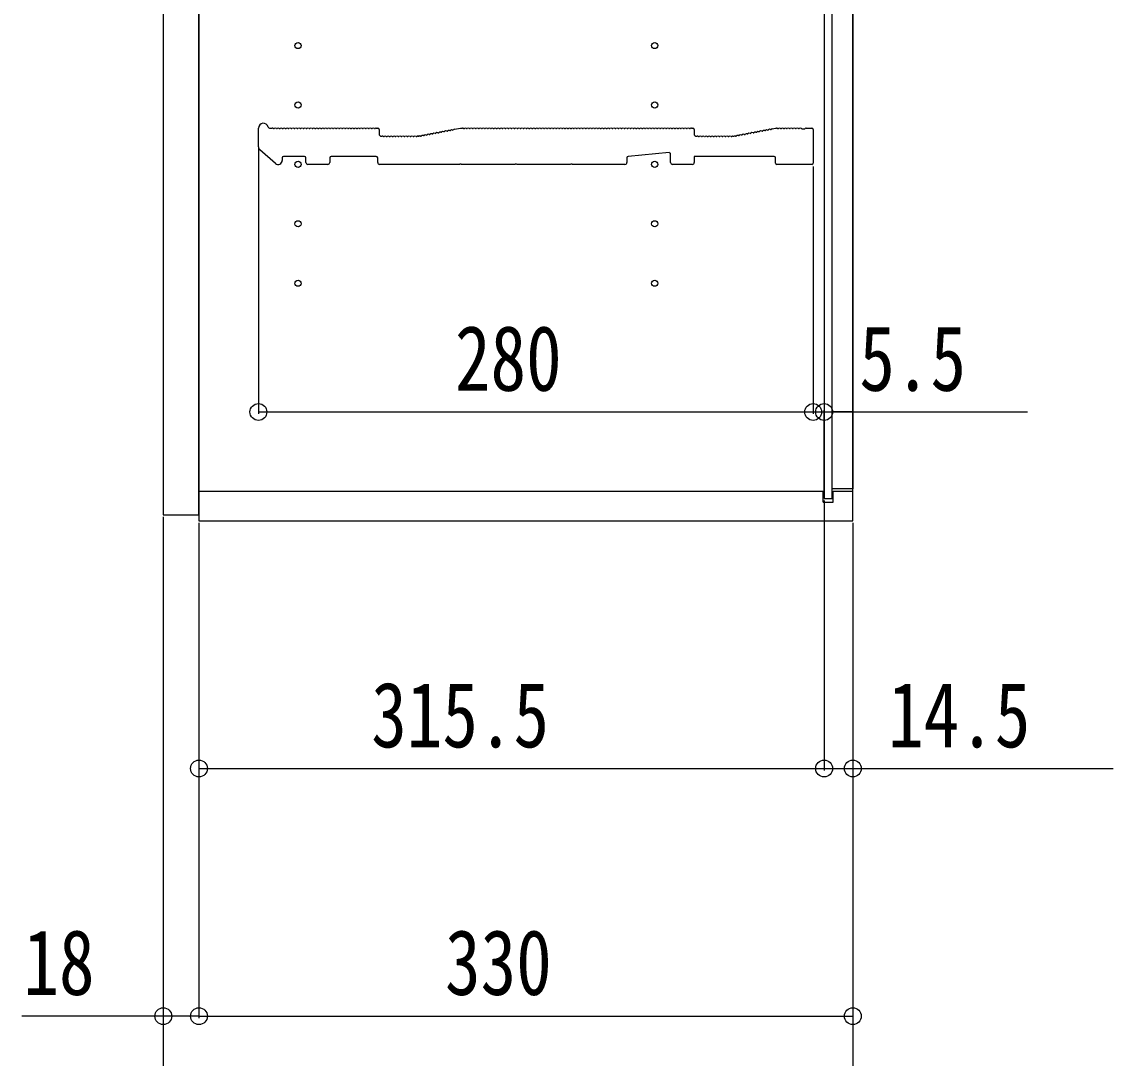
# Model space of a CAD drawing. Units: millimetres, scale not verified. Extents: x -4205 to 4205, y -2970 to 2970.
# Drawn here: x -825 to -275, y -1982 to -1459 of the extents above; entities that cross this region are included whole.
import ezdxf
from ezdxf.enums import TextEntityAlignment as Align

# ---------------------------------------------------------------- set-up
doc = ezdxf.new("R2010")
doc.units = ezdxf.units.MM
doc.header["$LTSCALE"] = 20
for name, color, linetype in [('0-2_YKK_11', 7, 'Continuous'), ('0-3_YKK_12', 2, 'Continuous'), ('0-5_YKK_D', 6, 'Continuous')]:
    doc.layers.add(name, color=color, linetype=linetype)
doc.styles.add('ＭＳ ゴシック', font='')
doc.styles.get('ＭＳ ゴシック').set_extended_font_data('MS Gothic')

msp = doc.modelspace()

# ---------------------------------------------------------------- linework, layer by layer
at = {"layer": '0-2_YKK_11'}
for p, q in [((-705.98, -1521.89), (-705.98, -1512.5)), ((-700.36, -1512.5), (-698.98, -1512.5)), ((-698.42, -1512.7), (-698.04, -1512.7)), ((-696.92, -1512.7), (-696.54, -1512.7)), ((-695.42, -1512.7), (-695.04, -1512.7)), ((-693.92, -1512.7), (-693.54, -1512.7)), ((-692.42, -1512.7), (-692.04, -1512.7)), ((-690.92, -1512.7), (-690.54, -1512.7)), ((-689.42, -1512.7), (-689.04, -1512.7)), ((-687.92, -1512.7), (-687.54, -1512.7)), ((-686.42, -1512.7), (-686.04, -1512.7)), ((-684.92, -1512.7), (-684.54, -1512.7)), ((-683.42, -1512.7), (-683.04, -1512.7)), ((-681.92, -1512.7), (-681.54, -1512.7)), ((-680.42, -1512.7), (-680.04, -1512.7)), ((-678.92, -1512.7), (-678.54, -1512.7)), ((-677.42, -1512.7), (-677.04, -1512.7)), ((-675.92, -1512.7), (-675.54, -1512.7)), ((-674.42, -1512.7), (-674.04, -1512.7)), ((-672.92, -1512.7), (-672.54, -1512.7)), ((-671.42, -1512.7), (-671.04, -1512.7)), ((-669.92, -1512.7), (-669.54, -1512.7)), ((-668.42, -1512.7), (-668.04, -1512.7)), ((-666.92, -1512.7), (-666.54, -1512.7)), ((-665.42, -1512.7), (-665.04, -1512.7)), ((-663.92, -1512.7), (-663.54, -1512.7)), ((-662.42, -1512.7), (-662.04, -1512.7)), ((-660.92, -1512.7), (-660.54, -1512.7)), ((-659.42, -1512.7), (-659.04, -1512.7)), ((-657.92, -1512.7), (-657.54, -1512.7)), ((-656.42, -1512.7), (-656.04, -1512.7)), ((-654.92, -1512.7), (-654.54, -1512.7)), ((-653.42, -1512.7), (-653.04, -1512.7)), ((-651.92, -1512.7), (-651.54, -1512.7)), ((-650.42, -1512.7), (-650.04, -1512.7)), ((-648.92, -1512.7), (-648.54, -1512.7)), ((-647.42, -1512.7), (-647.04, -1512.7)), ((-646.48, -1512.5), (-645.68, -1512.5)), ((-644.98, -1513.2), (-644.98, -1515.8)), ((-613.87, -1514.59), (-613.5, -1514.52)), ((-612.4, -1514.31), (-612.03, -1514.24)), ((-610.93, -1514.03), (-610.55, -1513.96)), ((-609.45, -1513.75), (-609.08, -1513.68)), ((-607.98, -1513.47), (-607.61, -1513.39)), ((-602.42, -1512.7), (-602.04, -1512.7)), ((-600.92, -1512.7), (-600.54, -1512.7)), ((-599.42, -1512.7), (-599.04, -1512.7)), ((-597.92, -1512.7), (-597.54, -1512.7)), ((-596.42, -1512.7), (-596.04, -1512.7)), ((-594.92, -1512.7), (-594.54, -1512.7)), ((-593.42, -1512.7), (-593.04, -1512.7)), ((-591.92, -1512.7), (-591.54, -1512.7)), ((-590.42, -1512.7), (-590.04, -1512.7)), ((-588.92, -1512.7), (-588.54, -1512.7)), ((-587.42, -1512.7), (-587.04, -1512.7)), ((-585.92, -1512.7), (-585.54, -1512.7)), ((-584.42, -1512.7), (-584.04, -1512.7)), ((-582.92, -1512.7), (-582.54, -1512.7)), ((-581.42, -1512.7), (-581.04, -1512.7)), ((-579.92, -1512.7), (-579.54, -1512.7)), ((-578.42, -1512.7), (-578.04, -1512.7)), ((-576.92, -1512.7), (-576.54, -1512.7)), ((-575.42, -1512.7), (-575.04, -1512.7)), ((-573.92, -1512.7), (-573.54, -1512.7)), ((-572.42, -1512.7), (-572.04, -1512.7)), ((-570.92, -1512.7), (-570.54, -1512.7)), ((-569.42, -1512.7), (-569.04, -1512.7)), ((-567.92, -1512.7), (-567.54, -1512.7)), ((-566.42, -1512.7), (-566.04, -1512.7)), ((-564.92, -1512.7), (-564.54, -1512.7)), ((-563.42, -1512.7), (-563.04, -1512.7)), ((-561.92, -1512.7), (-561.54, -1512.7)), ((-560.42, -1512.7), (-560.04, -1512.7)), ((-558.92, -1512.7), (-558.54, -1512.7)), ((-557.42, -1512.7), (-557.04, -1512.7)), ((-555.92, -1512.7), (-555.54, -1512.7)), ((-554.42, -1512.7), (-554.04, -1512.7)), ((-552.92, -1512.7), (-552.54, -1512.7)), ((-551.42, -1512.7), (-551.04, -1512.7)), ((-549.92, -1512.7), (-549.54, -1512.7)), ((-548.42, -1512.7), (-548.04, -1512.7)), ((-546.92, -1512.7), (-546.54, -1512.7)), ((-545.42, -1512.7), (-545.04, -1512.7)), ((-543.92, -1512.7), (-543.54, -1512.7)), ((-542.42, -1512.7), (-542.04, -1512.7)), ((-540.92, -1512.7), (-540.54, -1512.7)), ((-539.42, -1512.7), (-539.04, -1512.7)), ((-537.92, -1512.7), (-537.54, -1512.7)), ((-536.42, -1512.7), (-536.04, -1512.7)), ((-534.92, -1512.7), (-534.54, -1512.7)), ((-533.42, -1512.7), (-533.04, -1512.7)), ((-531.92, -1512.7), (-531.54, -1512.7)), ((-530.42, -1512.7), (-530.04, -1512.7)), ((-528.92, -1512.7), (-528.54, -1512.7)), ((-527.42, -1512.7), (-527.04, -1512.7)), ((-525.92, -1512.7), (-525.54, -1512.7)), ((-524.42, -1512.7), (-524.04, -1512.7)), ((-522.92, -1512.7), (-522.54, -1512.7)), ((-521.42, -1512.7), (-521.04, -1512.7)), ((-519.92, -1512.7), (-519.54, -1512.7)), ((-518.42, -1512.7), (-518.04, -1512.7)), ((-516.92, -1512.7), (-516.54, -1512.7)), ((-515.42, -1512.7), (-515.04, -1512.7)), ((-513.92, -1512.7), (-513.54, -1512.7)), ((-512.42, -1512.7), (-512.04, -1512.7)), ((-510.92, -1512.7), (-510.54, -1512.7)), ((-509.42, -1512.7), (-509.04, -1512.7)), ((-507.92, -1512.7), (-507.54, -1512.7)), ((-506.42, -1512.7), (-506.04, -1512.7)), ((-504.92, -1512.7), (-504.54, -1512.7)), ((-503.42, -1512.7), (-503.04, -1512.7)), ((-501.92, -1512.7), (-501.54, -1512.7)), ((-500.42, -1512.7), (-500.04, -1512.7)), ((-498.92, -1512.7), (-498.54, -1512.7)), ((-497.42, -1512.7), (-497.04, -1512.7)), ((-495.92, -1512.7), (-495.54, -1512.7)), ((-494.42, -1512.7), (-494.04, -1512.7)), ((-492.92, -1512.7), (-492.54, -1512.7)), ((-491.42, -1512.7), (-491.04, -1512.7)), ((-489.92, -1512.7), (-489.54, -1512.7)), ((-488.42, -1512.7), (-488.04, -1512.7)), ((-487.48, -1512.5), (-486.68, -1512.5)), ((-485.98, -1513.2), (-485.98, -1515.8)), ((-454.87, -1514.59), (-454.5, -1514.52)), ((-453.4, -1514.31), (-453.03, -1514.24)), ((-451.93, -1514.03), (-451.55, -1513.96)), ((-450.45, -1513.75), (-450.08, -1513.68)), ((-448.98, -1513.47), (-448.61, -1513.39)), ((-447.51, -1513.19), (-447.13, -1513.11)), ((-446.62, -1512.81), (-445.05, -1512.51)), ((-444.92, -1512.5), (-444.48, -1512.5)), ((-443.92, -1512.7), (-443.54, -1512.7)), ((-442.42, -1512.7), (-442.04, -1512.7)), ((-440.92, -1512.7), (-440.54, -1512.7)), ((-439.42, -1512.7), (-439.04, -1512.7)), ((-437.92, -1512.7), (-437.54, -1512.7)), ((-436.42, -1512.7), (-436.04, -1512.7)), ((-434.92, -1512.7), (-434.54, -1512.7)), ((-433.42, -1512.7), (-433.04, -1512.7)), ((-429.48, -1512.5), (-426.68, -1512.5)), ((-425.98, -1513.2), (-425.98, -1530.1)), ((-644.28, -1516.5), (-643.48, -1516.5)), ((-642.92, -1516.7), (-642.54, -1516.7)), ((-641.42, -1516.7), (-641.04, -1516.7)), ((-639.92, -1516.7), (-639.54, -1516.7)), ((-638.42, -1516.7), (-638.04, -1516.7)), ((-636.92, -1516.7), (-636.54, -1516.7)), ((-635.42, -1516.7), (-635.04, -1516.7)), ((-633.92, -1516.7), (-633.54, -1516.7)), ((-632.42, -1516.7), (-632.04, -1516.7)), ((-630.92, -1516.7), (-630.54, -1516.7)), ((-629.42, -1516.7), (-629.04, -1516.7)), ((-627.92, -1516.7), (-627.54, -1516.7)), ((-626.42, -1516.7), (-626.04, -1516.7)), ((-625.48, -1516.5), (-625.05, -1516.5)), ((-625.05, -1516.5), (-625.48, -1516.5)), ((-624.19, -1516.55), (-623.81, -1516.48)), ((-622.72, -1516.27), (-622.34, -1516.2)), ((-621.24, -1515.99), (-620.87, -1515.92)), ((-619.77, -1515.71), (-619.39, -1515.64)), ((-618.3, -1515.43), (-617.92, -1515.36)), ((-616.82, -1515.15), (-616.45, -1515.08)), ((-615.35, -1514.87), (-614.97, -1514.8)), ((-485.28, -1516.5), (-484.48, -1516.5)), ((-483.92, -1516.7), (-483.54, -1516.7)), ((-482.42, -1516.7), (-482.04, -1516.7)), ((-480.92, -1516.7), (-480.54, -1516.7)), ((-479.42, -1516.7), (-479.04, -1516.7)), ((-477.92, -1516.7), (-477.54, -1516.7)), ((-476.42, -1516.7), (-476.04, -1516.7)), ((-474.92, -1516.7), (-474.54, -1516.7)), ((-473.42, -1516.7), (-473.04, -1516.7)), ((-471.92, -1516.7), (-471.54, -1516.7)), ((-470.42, -1516.7), (-470.04, -1516.7)), ((-468.92, -1516.7), (-468.54, -1516.7)), ((-467.42, -1516.7), (-467.04, -1516.7)), ((-466.48, -1516.5), (-466.05, -1516.5)), ((-465.92, -1516.49), (-465.78, -1516.46)), ((-465.19, -1516.55), (-464.81, -1516.48)), ((-463.72, -1516.27), (-463.34, -1516.2)), ((-462.24, -1515.99), (-461.87, -1515.92)), ((-460.77, -1515.71), (-460.39, -1515.64)), ((-459.3, -1515.43), (-458.92, -1515.36)), ((-457.82, -1515.15), (-457.45, -1515.08)), ((-456.35, -1514.87), (-455.97, -1514.8)), ((-697.29, -1530.31), (-705.29, -1523.4)), ((-498.75, -1524.87), (-519.35, -1526.74)), ((-497.98, -1529.8), (-497.98, -1525.57)), ((-693.98, -1527.5), (-693.98, -1528.8)), ((-682.68, -1526.8), (-693.28, -1526.8)), ((-681.98, -1529.8), (-681.98, -1527.5)), ((-670.98, -1530.8), (-680.98, -1530.8)), ((-669.98, -1527.5), (-669.98, -1529.8)), ((-646.48, -1526.8), (-669.28, -1526.8)), ((-645.78, -1529.8), (-645.78, -1527.5)), ((-519.98, -1527.44), (-519.98, -1529.8)), ((-486.98, -1530.8), (-496.98, -1530.8)), ((-444.98, -1530.1), (-444.98, -1527.5)), ((-426.68, -1530.8), (-444.28, -1530.8))]:
    msp.add_line(p, q, dxfattribs=at)
for points in [[(-607.09, -1513.09), (-603.98, -1512.5), (-602.98, -1512.5)], [(-431.92, -1512.7), (-431.73, -1512.77), (-430.23, -1512.77), (-430.04, -1512.7)], [(-624.78, -1516.46), (-624.92, -1516.49), (-624.78, -1516.46)], [(-520.98, -1530.8), (-547.41, -1530.8), (-547.65, -1530.67), (-548.31, -1530.67), (-548.56, -1530.8), (-575.41, -1530.8), (-575.65, -1530.67), (-576.31, -1530.67), (-576.56, -1530.8), (-603.41, -1530.8), (-603.65, -1530.67), (-604.31, -1530.67), (-604.56, -1530.8), (-644.78, -1530.8)], [(-445.68, -1526.8), (-485.98, -1526.8), (-485.98, -1529.8)]]:
    msp.add_lwpolyline(points, dxfattribs=at)
for centre, radius, start, end in [((-703.48, -1512.5), 2.5, 12.6356, 180), ((-700.36, -1511.8), 0.7, 192.6356, 270), ((-698.98, -1513.38), 0.88, 50.536, 90), ((-697.48, -1513.38), 0.88, 50.536, 129.464), ((-695.98, -1513.38), 0.88, 50.536, 129.464), ((-694.48, -1513.38), 0.88, 50.536, 129.464), ((-692.98, -1513.38), 0.88, 50.536, 129.464), ((-691.48, -1513.38), 0.88, 50.536, 129.464), ((-689.98, -1513.38), 0.88, 50.536, 129.464), ((-688.48, -1513.38), 0.88, 50.536, 129.464), ((-686.98, -1513.38), 0.88, 50.536, 129.464), ((-685.48, -1513.38), 0.88, 50.536, 129.464), ((-683.98, -1513.38), 0.88, 50.536, 129.464), ((-682.48, -1513.38), 0.88, 50.536, 129.464), ((-680.98, -1513.38), 0.88, 50.536, 129.464), ((-679.48, -1513.38), 0.88, 50.536, 129.464), ((-677.98, -1513.38), 0.88, 50.536, 129.464), ((-676.48, -1513.38), 0.88, 50.536, 129.464), ((-674.98, -1513.38), 0.88, 50.536, 129.464), ((-673.48, -1513.38), 0.88, 50.536, 129.464), ((-671.98, -1513.38), 0.88, 50.536, 129.464), ((-670.48, -1513.38), 0.88, 50.536, 129.464), ((-668.98, -1513.38), 0.88, 50.536, 129.464), ((-667.48, -1513.38), 0.88, 50.536, 129.464), ((-665.98, -1513.38), 0.88, 50.536, 129.464), ((-664.48, -1513.38), 0.88, 50.536, 129.464), ((-662.98, -1513.38), 0.88, 50.536, 129.464), ((-661.48, -1513.38), 0.88, 50.536, 129.464), ((-659.98, -1513.38), 0.88, 50.536, 129.464), ((-658.48, -1513.38), 0.88, 50.536, 129.464), ((-656.98, -1513.38), 0.88, 50.536, 129.464), ((-655.48, -1513.38), 0.88, 50.536, 129.464), ((-653.98, -1513.38), 0.88, 50.536, 129.464), ((-652.48, -1513.38), 0.88, 50.536, 129.464), ((-650.98, -1513.38), 0.88, 50.536, 129.464), ((-649.48, -1513.38), 0.88, 50.536, 129.464), ((-647.98, -1513.38), 0.88, 50.536, 129.464), ((-646.48, -1513.38), 0.88, 90, 129.464), ((-645.68, -1513.2), 0.7, 0, 90), ((-614.3, -1515.36), 0.88, 61.3203, 140.2483), ((-612.82, -1515.08), 0.88, 61.3203, 140.2483), ((-611.35, -1514.8), 0.88, 61.3203, 140.2483), ((-609.88, -1514.52), 0.88, 61.3203, 140.2483), ((-608.4, -1514.24), 0.88, 61.3203, 140.2483), ((-606.93, -1513.96), 0.88, 100.7843, 140.2483), ((-602.98, -1513.38), 0.88, 50.536, 90), ((-601.48, -1513.38), 0.88, 50.536, 129.464), ((-599.98, -1513.38), 0.88, 50.536, 129.464), ((-598.48, -1513.38), 0.88, 50.536, 129.464), ((-596.98, -1513.38), 0.88, 50.536, 129.464), ((-595.48, -1513.38), 0.88, 50.536, 129.464), ((-593.98, -1513.38), 0.88, 50.536, 129.464), ((-592.48, -1513.38), 0.88, 50.536, 129.464), ((-590.98, -1513.38), 0.88, 50.536, 129.464), ((-589.48, -1513.38), 0.88, 50.536, 129.464), ((-587.98, -1513.38), 0.88, 50.536, 129.464), ((-586.48, -1513.38), 0.88, 50.536, 129.464), ((-584.98, -1513.38), 0.88, 50.536, 129.464), ((-583.48, -1513.38), 0.88, 50.536, 129.464), ((-581.98, -1513.38), 0.88, 50.536, 129.464), ((-580.48, -1513.38), 0.88, 50.536, 129.464), ((-578.98, -1513.38), 0.88, 50.536, 129.464), ((-577.48, -1513.38), 0.88, 50.536, 129.464), ((-575.98, -1513.38), 0.88, 50.536, 129.464), ((-574.48, -1513.38), 0.88, 50.536, 129.464), ((-572.98, -1513.38), 0.88, 50.536, 129.464), ((-571.48, -1513.38), 0.88, 50.536, 129.464), ((-569.98, -1513.38), 0.88, 50.536, 129.464), ((-568.48, -1513.38), 0.88, 50.536, 129.464), ((-566.98, -1513.38), 0.88, 50.536, 129.464), ((-565.48, -1513.38), 0.88, 50.536, 129.464), ((-563.98, -1513.38), 0.88, 50.536, 129.464), ((-562.48, -1513.38), 0.88, 50.536, 129.464), ((-560.98, -1513.38), 0.88, 50.536, 129.464), ((-559.48, -1513.38), 0.88, 50.536, 129.464), ((-557.98, -1513.38), 0.88, 50.536, 129.464), ((-556.48, -1513.38), 0.88, 50.536, 129.464), ((-554.98, -1513.38), 0.88, 50.536, 129.464), ((-553.48, -1513.38), 0.88, 50.536, 129.464), ((-551.98, -1513.38), 0.88, 50.536, 129.464), ((-550.48, -1513.38), 0.88, 50.536, 129.464), ((-548.98, -1513.38), 0.88, 50.536, 129.464), ((-547.48, -1513.38), 0.88, 50.536, 129.464), ((-545.98, -1513.38), 0.88, 50.536, 129.464), ((-544.48, -1513.38), 0.88, 50.536, 129.464), ((-542.98, -1513.38), 0.88, 50.536, 129.464), ((-541.48, -1513.38), 0.88, 50.536, 129.464), ((-539.98, -1513.38), 0.88, 50.536, 129.464), ((-538.48, -1513.38), 0.88, 50.536, 129.464), ((-536.98, -1513.38), 0.88, 50.536, 129.464), ((-535.48, -1513.38), 0.88, 50.536, 129.464), ((-533.98, -1513.38), 0.88, 50.536, 129.464), ((-532.48, -1513.38), 0.88, 50.536, 129.464), ((-530.98, -1513.38), 0.88, 50.536, 129.464), ((-529.48, -1513.38), 0.88, 50.536, 129.464), ((-527.98, -1513.38), 0.88, 50.536, 129.464), ((-526.48, -1513.38), 0.88, 50.536, 129.464), ((-524.98, -1513.38), 0.88, 50.536, 129.464), ((-523.48, -1513.38), 0.88, 50.536, 129.464), ((-521.98, -1513.38), 0.88, 50.536, 129.464), ((-520.48, -1513.38), 0.88, 50.536, 129.464), ((-518.98, -1513.38), 0.88, 50.536, 129.464), ((-517.48, -1513.38), 0.88, 50.536, 129.464), ((-515.98, -1513.38), 0.88, 50.536, 129.464), ((-514.48, -1513.38), 0.88, 50.536, 129.464), ((-512.98, -1513.38), 0.88, 50.536, 129.464), ((-511.48, -1513.38), 0.88, 50.536, 129.464), ((-509.98, -1513.38), 0.88, 50.536, 129.464), ((-508.48, -1513.38), 0.88, 50.536, 129.464), ((-506.98, -1513.38), 0.88, 50.536, 129.464), ((-505.48, -1513.38), 0.88, 50.536, 129.464), ((-503.98, -1513.38), 0.88, 50.536, 129.464), ((-502.48, -1513.38), 0.88, 50.536, 129.464), ((-500.98, -1513.38), 0.88, 50.536, 129.464), ((-499.48, -1513.38), 0.88, 50.536, 129.464), ((-497.98, -1513.38), 0.88, 50.536, 129.464), ((-496.48, -1513.38), 0.88, 50.536, 129.464), ((-494.98, -1513.38), 0.88, 50.536, 129.464), ((-493.48, -1513.38), 0.88, 50.536, 129.464), ((-491.98, -1513.38), 0.88, 50.536, 129.464), ((-490.48, -1513.38), 0.88, 50.536, 129.464), ((-488.98, -1513.38), 0.88, 50.536, 129.464), ((-487.48, -1513.38), 0.88, 90, 129.464), ((-486.68, -1513.2), 0.7, 0, 90), ((-455.3, -1515.36), 0.88, 61.3203, 140.2483), ((-453.82, -1515.08), 0.88, 61.3203, 140.2483), ((-452.35, -1514.8), 0.88, 61.3203, 140.2483), ((-450.88, -1514.52), 0.88, 61.3203, 140.2483), ((-449.4, -1514.24), 0.88, 61.3203, 140.2483), ((-447.93, -1513.96), 0.88, 61.3203, 140.2483), ((-446.46, -1513.68), 0.88, 100.7843, 140.2483), ((-444.92, -1513.2), 0.7, 90, 100.7843), ((-444.48, -1513.38), 0.88, 50.536, 90), ((-442.98, -1513.38), 0.88, 50.536, 129.464), ((-441.48, -1513.38), 0.88, 50.536, 129.464), ((-439.98, -1513.38), 0.88, 50.536, 129.464), ((-438.48, -1513.38), 0.88, 50.536, 129.464), ((-436.98, -1513.38), 0.88, 50.536, 129.464), ((-435.48, -1513.38), 0.88, 50.536, 129.464), ((-433.98, -1513.38), 0.88, 50.536, 129.464), ((-432.48, -1513.38), 0.88, 50.4605, 129.464), ((-429.48, -1513.38), 0.88, 90, 129.5394), ((-426.68, -1513.2), 0.7, 0, 90), ((-644.28, -1515.8), 0.7, 180, 270), ((-643.48, -1517.38), 0.88, 50.536, 90), ((-641.98, -1517.38), 0.88, 50.536, 129.464), ((-640.48, -1517.38), 0.88, 50.536, 129.464), ((-638.98, -1517.38), 0.88, 50.536, 129.464), ((-637.48, -1517.38), 0.88, 50.536, 129.464), ((-635.98, -1517.38), 0.88, 50.536, 129.464), ((-634.48, -1517.38), 0.88, 50.536, 129.464), ((-632.98, -1517.38), 0.88, 50.536, 129.464), ((-631.48, -1517.38), 0.88, 50.536, 129.464), ((-629.98, -1517.38), 0.88, 50.536, 129.464), ((-628.48, -1517.38), 0.88, 50.536, 129.464), ((-626.98, -1517.38), 0.88, 50.536, 129.464), ((-625.48, -1517.38), 0.88, 90, 129.464), ((-625.05, -1515.8), 0.7, 270, 280.7843), ((-625.05, -1515.8), 0.7, 270, 280.7843), ((-624.61, -1517.33), 0.88, 61.3203, 100.7843), ((-623.14, -1517.04), 0.88, 61.3203, 140.2483), ((-621.66, -1516.76), 0.88, 61.3203, 140.2483), ((-620.19, -1516.48), 0.88, 61.3203, 140.2483), ((-618.72, -1516.2), 0.88, 61.3203, 140.2483), ((-617.24, -1515.92), 0.88, 61.3203, 140.2483), ((-615.77, -1515.64), 0.88, 61.3203, 140.2483), ((-485.28, -1515.8), 0.7, 180, 270), ((-484.48, -1517.38), 0.88, 50.536, 90), ((-482.98, -1517.38), 0.88, 50.536, 129.464), ((-481.48, -1517.38), 0.88, 50.536, 129.464), ((-479.98, -1517.38), 0.88, 50.536, 129.464), ((-478.48, -1517.38), 0.88, 50.536, 129.464), ((-476.98, -1517.38), 0.88, 50.536, 129.464), ((-475.48, -1517.38), 0.88, 50.536, 129.464), ((-473.98, -1517.38), 0.88, 50.536, 129.464), ((-472.48, -1517.38), 0.88, 50.536, 129.464), ((-470.98, -1517.38), 0.88, 50.536, 129.464), ((-469.48, -1517.38), 0.88, 50.536, 129.464), ((-467.98, -1517.38), 0.88, 50.536, 129.464), ((-466.48, -1517.38), 0.88, 90, 129.464), ((-466.05, -1515.8), 0.7, 270, 280.7843), ((-465.61, -1517.33), 0.88, 61.3203, 100.7843), ((-464.14, -1517.04), 0.88, 61.3203, 140.2483), ((-462.66, -1516.76), 0.88, 61.3203, 140.2483), ((-461.19, -1516.48), 0.88, 61.3203, 140.2483), ((-459.72, -1516.2), 0.88, 61.3203, 140.2483), ((-458.24, -1515.92), 0.88, 61.3203, 140.2483), ((-456.77, -1515.64), 0.88, 61.3203, 140.2483), ((-703.98, -1521.89), 2, 180, 229.1613), ((-498.68, -1525.57), 0.7, 0, 95.1944), ((-695.98, -1528.8), 2, 229.1613, 0), ((-693.28, -1527.5), 0.7, 90, 180), ((-682.68, -1527.5), 0.7, 0, 90), ((-680.98, -1529.8), 1, 180, 270), ((-670.98, -1529.8), 1, 270, 0), ((-669.28, -1527.5), 0.7, 90, 180), ((-646.48, -1527.5), 0.7, 0, 90), ((-644.78, -1529.8), 1, 180, 270), ((-520.98, -1529.8), 1, 270, 0), ((-519.28, -1527.44), 0.7, 95.1944, 180), ((-496.98, -1529.8), 1, 180, 270), ((-486.98, -1529.8), 1, 270, 0), ((-445.68, -1527.5), 0.7, 0, 90), ((-444.28, -1530.1), 0.7, 180, 270), ((-426.68, -1530.1), 0.7, 270, 0)]:
    msp.add_arc(centre, radius, start, end, dxfattribs=at)
at = {"layer": '0-3_YKK_12'}
for p, q in [((-405.98, -986.05), (-405.98, -1655.55)), ((-735.98, -1695.8), (-420.98, -1695.8)), ((-420.98, -1701.3), (-420.98, -1695.8)), ((-415.98, -1695.8), (-405.98, -1695.8)), ((-415.98, -1701.3), (-415.98, -1695.8)), ((-420.98, -1701.3), (-415.98, -1701.3))]:
    msp.add_line(p, q, dxfattribs=at)
for points in [[(-735.98, -1710.8), (-405.98, -1710.8), (-405.98, -930.8), (-735.98, -930.8)], [(-753.98, -1707.8), (-735.98, -1707.8), (-735.98, -933.8), (-753.98, -933.8)], [(-420.48, -1699.55), (-416.48, -1699.55), (-416.48, -942.05), (-420.48, -942.05)], [(-416.48, -1655.55), (-405.98, -1655.55), (-405.98, -1694.55), (-416.48, -1694.55)]]:
    msp.add_lwpolyline(points, close=True, dxfattribs=at)
for centre in [(-685.98, -1470.8), (-505.98, -1470.8), (-685.98, -1500.8), (-505.98, -1500.8), (-685.98, -1530.8), (-505.98, -1530.8), (-685.98, -1560.8), (-505.98, -1560.8), (-685.98, -1590.8), (-505.98, -1590.8)]:
    msp.add_circle(centre, 1.55, dxfattribs=at)
at = {"layer": '0-5_YKK_D'}
for p, q in [((-705.98, -1522.8), (-705.98, -1656.8)), ((-425.98, -1531.8), (-425.98, -1656.8)), ((-425.98, -1531.8), (-425.98, -1656.8)), ((-705.98, -1655.8), (-425.98, -1655.8)), ((-420.48, -1698.55), (-420.48, -1654.8)), ((-420.48, -1700.55), (-420.48, -1836.8)), ((-420.48, -1700.55), (-420.48, -1836.8)), ((-753.98, -1708.8), (-753.98, -1961.8)), ((-753.98, -1708.8), (-753.98, -2086.8)), ((-735.98, -1711.8), (-735.98, -1836.8)), ((-735.98, -1711.8), (-735.98, -1961.8)), ((-735.98, -1711.8), (-735.98, -1961.8)), ((-405.98, -1711.8), (-405.98, -1836.8)), ((-405.98, -1711.8), (-405.98, -1961.8)), ((-405.98, -1711.8), (-405.98, -2086.8)), ((-735.98, -1835.8), (-420.48, -1835.8)), ((-735.98, -1960.8), (-405.98, -1960.8))]:
    msp.add_line(p, q, dxfattribs=at)
for points in [[(-425.98, -1655.8), (-420.48, -1655.8), (-317.88, -1655.8)], [(-420.48, -1835.8), (-405.98, -1835.8), (-274.58, -1835.8)], [(-735.98, -1960.8), (-753.98, -1960.8), (-825.38, -1960.8)]]:
    msp.add_lwpolyline(points, dxfattribs=at)
for centre in [(-705.98, -1655.8), (-425.98, -1655.8), (-425.98, -1655.8), (-420.48, -1655.8), (-735.98, -1835.8), (-420.48, -1835.8), (-420.48, -1835.8), (-405.98, -1835.8), (-753.98, -1960.8), (-735.98, -1960.8), (-735.98, -1960.8), (-405.98, -1960.8)]:
    msp.add_circle(centre, 4.25, dxfattribs=at)

# ---------------------------------------------------------------- texts
at = {"layer": '0-5_YKK_D', "style": 'ＭＳ ゴシック', "width": 0.8}
for s, p in [('280', (-606.78, -1655)), ('5.5', (-402.68, -1655)), ('315.5', (-649.03, -1835)), ('14.5', (-388.18, -1835)), ('18', (-824.58, -1960)), ('330', (-611.78, -1960))]:
    msp.add_text(s, height=32.99, dxfattribs=at).set_placement(p, align=Align.BOTTOM_LEFT)

doc.saveas('drawing.dxf')
